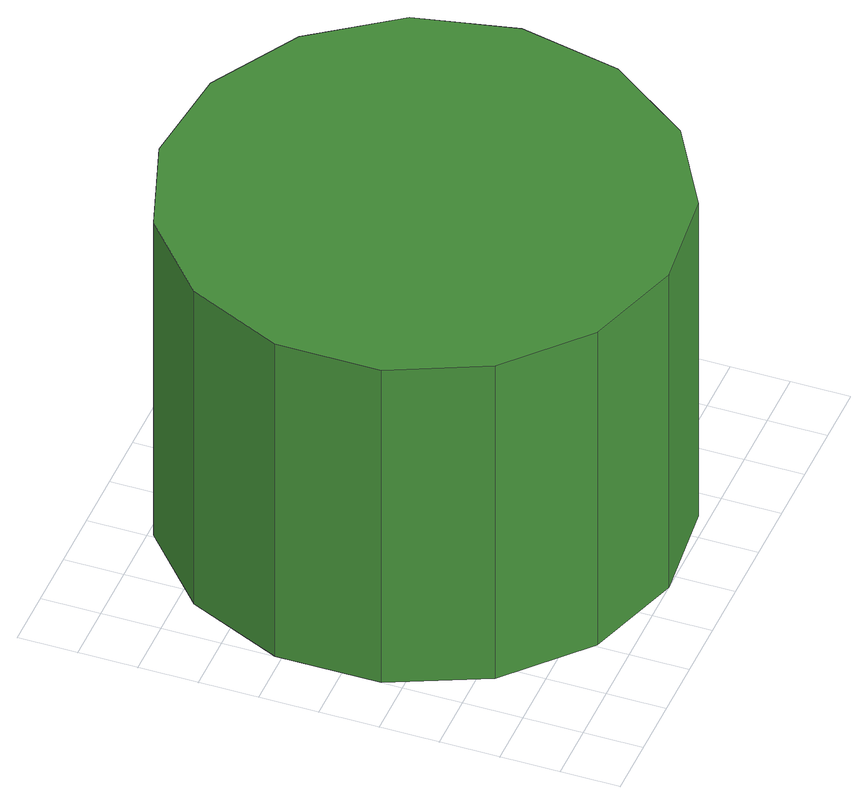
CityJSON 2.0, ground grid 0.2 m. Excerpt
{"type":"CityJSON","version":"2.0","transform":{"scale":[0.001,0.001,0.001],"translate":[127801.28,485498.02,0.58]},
"CityObjects":{
"tree1":{"type":"SolitaryVegetationObject","attributes":{"function":"something"},"geometry":[{"type":"MultiSurface","lod":"1","boundaries":[[[0,1,2,3,4,5,6,7,8,9,10,11,12,13,14]],[[15,16,17,18,19,20,21,22,23,24,25,26,27,28,29]],[[0,29,28,1]],[[1,28,27,2]],[[2,27,26,3]],[[3,26,25,4]],[[4,25,24,5]],[[5,24,23,6]],[[6,23,22,7]],[[7,22,21,8]],[[8,21,20,9]],[[9,20,19,10]],[[10,19,18,11]],[[11,18,17,12]],[[12,17,16,13]],[[13,16,15,14]],[[14,15,29,0]]]}]}
},
"vertices":[
[1686,847,1275],[1612,1193,1275],[1404,1479,1275],[1098,1656,1275],[746,1693,1275],[410,1583,1275],[147,1347,1275],[3,1023,1275],[3,670,1275],[147,347,1275],[410,110,1275],[746,1,1275],[1098,37,1275],[1404,214,1275],[1612,501,1275],[1612,501,5],[1404,214,5],[1098,37,5],[746,1,5],[410,110,5],[147,347,5],[3,670,5],[3,1023,5],[147,1347,5],[410,1583,5],[746,1693,5],[1098,1656,5],[1404,1479,5],[1612,1193,5],[1686,847,5]
]}
